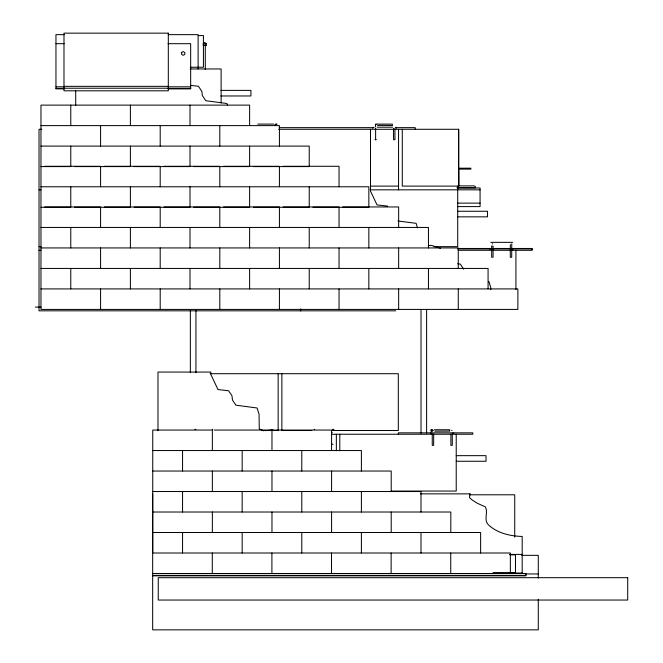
<?xml version="1.0" encoding="UTF-8"?>
<svg xmlns="http://www.w3.org/2000/svg" width="663" height="663" viewBox="0 0 663 663"><rect width="100%" height="100%" fill="white"/><g stroke="black" fill="none" stroke-linecap="round" stroke-linejoin="round"><path stroke-width="0.99" d="M392.421 124.926L392.388 125.489L377.479 125.382M449.754 430.577L449.738 431.107L434.82 431.149M510.319 244.606L510.303 257.244L511.695 257.244L511.761 243.802M420.408 493.86L470.026 493.86L469.503 497.664L472.421 500.192L477.426 503.308L485.349 506.897C488.507 512.466 483.468 519.452 488.109 524.524C496.927 533.102 510.245 536.201 522.187 536.433L522.187 573.495M396.449 128.249L396.192 127.296L395.239 127.553M489.559 248.981L490.23 248.468L490.91 248.981M511.911 248.981L512.59 248.468L513.261 248.981M430.221 433.196L431.431 433.196M452.572 433.196L453.782 433.196M276.214 124.271L277.059 124.23M493.065 246.072L493.065 257.244L491.673 257.244L491.673 246.064L492.186 246.023M433.66 434.182L433.66 445.354L432.259 445.354L432.259 434.174L432.773 434.124M431.754 431.025C429.881 431.63 430.875 428.505 432.591 429.757M428.356 245.608L431.248 245.335L440.456 248.244M265.507 430.627L272.253 429.997L274.092 430.577M205.472 43.683L206.201 43.65L206.201 45.507L205.472 45.548M375.44 128.481L375.275 128.572M206.201 43.65L203.234 43.617L203.234 45.482L206.201 45.507M64.195 34.65L55.957 34.65L55.957 88.867L64.178 88.859M168.245 34.65L198.121 34.65L198.121 68.96M198.27 35.578L203.425 35.578L203.425 67.245L190.289 67.245M203.425 42.722L205.29 42.722M55.957 43.692L64.178 43.692M168.046 43.692L190.671 43.692L190.671 88.801L168.046 88.809M190.215 68.96L221.119 68.96L221.119 103.047M63.988 86.339L168.311 86.339M55.957 86.812L64.178 86.812M168.046 86.812L190.671 86.812M63.988 88.22L168.311 88.22M55.957 88.403L64.178 88.403M168.046 88.403L190.671 88.403M168.054 88.593L190.671 88.593M220.912 90.383L250.929 90.383L250.929 95.969L220.912 95.969M257.766 124.105L273.662 124.105M275.394 124.105L276.72 124.105M392.388 124.105L375.581 124.105L375.979 124.346M274.639 124.801L275.095 124.801M40.973 125.614L279.421 125.614L279.421 146.1M377.214 127.197L392.629 127.197M279.14 127.644L372.921 127.644M396.623 127.644L415.171 127.644L415.171 129.036M41.819 129.285L39.018 129.285L39.018 310.823L395.77 310.823M278.593 129.285L458.68 129.285L458.68 186.104L402.292 186.104L402.292 129.285M374.926 139.711L376.319 139.711M40.973 146.1L309.231 146.1L309.231 166.595L253.341 166.595M44.694 166.28L100.585 166.28L100.585 186.775M104.306 166.28L160.197 166.28L160.197 186.775M163.927 166.28L219.809 166.28L219.809 186.775M223.539 166.28L279.421 166.28L279.421 186.775M283.151 166.28L339.042 166.28L339.042 186.775M40.973 166.595L70.775 166.595L70.775 146.1M74.505 166.595L130.396 166.595L130.396 146.1M134.117 166.595L190.008 166.595L190.008 146.1M193.729 166.595L249.619 166.595L249.619 146.1M458.937 168.195L470.863 168.195L470.863 169.131L458.639 169.131M370.6 186.104L398.562 186.104M40.973 186.775L368.843 186.775L368.843 207.27L312.961 207.27M456.89 187.762L475.52 187.762A1.649 1.649 0 0 0 474.161 185.897L458.755 185.897L458.746 170.988A2.602 2.602 0 0 0 458.489 170.358M457.346 187.969L480.07 187.969L480.07 206.599L457.346 206.599M39.018 189.833L41.065 189.833M370.128 189.833L480.07 189.833M457.346 203.127L480.07 203.127M44.694 206.955L100.585 206.955L100.585 227.442M104.306 206.955L160.197 206.955L160.197 227.442M163.927 206.955L219.809 206.955L219.809 227.442M223.539 206.955L279.421 206.955L279.421 227.442M283.151 206.955L339.042 206.955L339.042 227.442M342.763 206.955L398.654 206.955L398.654 227.442M40.973 207.27L70.775 207.27L70.775 186.775M74.505 207.27L130.396 207.27L130.396 186.775M134.117 207.27L190.008 207.27L190.008 186.775M193.729 207.27L249.619 207.27L249.619 186.775M253.341 207.27L309.231 207.27L309.231 186.775M457.71 211.257L487.52 211.257L487.52 216.842L457.71 216.842M40.973 227.442L428.455 227.442L428.455 247.937M490.769 242.343L512.64 242.343M39.018 246.653L41.065 246.653M434.016 246.653L457.71 246.653L457.71 186.104M40.973 247.937L458.266 247.937L458.266 268.432M457.71 248.468L532.232 248.468L532.232 249.86M457.404 248.907L531.917 248.907L531.917 250.307L458.224 250.282M39.018 250.282L41.081 250.282M40.973 268.432L488.076 268.432L488.076 288.919M40.973 288.919L517.878 288.919L517.878 309.414L40.973 309.414L40.973 105.119L249.619 105.119L249.619 125.614M35.296 307.102L41.081 307.102M210.138 373.7L398.306 373.7L398.306 430.519L332.354 430.519M194.93 429.342L195.883 429.342M212.268 429.342L212.748 429.342M314.163 429.342L314.627 429.342M332.428 429.342L332.851 429.342M333.216 429.342L334.003 429.342M434.331 429.757L449.721 429.757M214.224 430.055L331.583 430.055L331.583 450.542M261.57 430.519L278.145 430.519L278.145 373.7M311.751 430.519L281.866 430.519L281.866 373.7M432.947 430.453L433.387 430.453M451.66 430.453L452.075 430.453M431.414 431.149L432.707 431.149M331.732 432.442L332.204 432.442M332.006 434.24L472.818 434.24L472.818 432.848L398.306 432.848L398.306 434.24M331.666 444.251L333.058 444.251M152.747 450.542L361.393 450.542L361.393 471.037M456.227 455.663L486.029 455.663L486.029 461.257L456.227 461.257M152.747 471.037L391.203 471.037L391.203 491.532M391.311 491.059L456.227 491.059L456.227 434.24M152.747 491.532L421.005 491.532L421.005 512.018M469.396 494.789L514.737 494.789L514.737 537.146M152.747 512.018L450.815 512.018L450.815 532.513M152.747 532.513L480.617 532.513L480.617 553.008M509.764 554.401L522.187 554.401M509.897 554.865L515.482 554.865L515.482 573.495M521.74 555.337L538.281 555.337L538.281 578.103M515.482 572.567L493.131 572.567L493.131 573.495M509.764 573.031L522.187 573.031M152.672 573.495L525.908 573.495L525.908 575.824L152.672 575.824M525.875 573.959L538.281 573.959M152.672 575.36L525.908 575.36M431.298 429.757L431.804 429.914M190.538 85.386L198.444 86.265L201.859 91.378L202.339 95.555L205.779 100.71L226.986 103.511L227.542 105.318M387.573 206.094L377.023 204.925L370.501 191.135L370.501 129.285M457.661 263.783L460.288 264.073L463.702 269.186M397.949 220.97L416.124 223.34L417.508 227.857M263.576 430.809L259.266 428.895L259.059 414.317L257.128 408.002L235.92 405.192L232.481 400.038L231.992 395.861L228.578 390.747L218.028 389.579L210.809 374.388L210.809 372.067L157.985 372.067L157.985 430.685M374.089 127.553L373.136 127.296L372.879 128.249M488.838 281.327L490.769 287.643L490.794 289.582M375.482 125.034L375.623 126.973M492.327 243.578L492.352 244.025M538.281 599.186L538.281 629.85L152.672 629.85L152.672 493.86M515.93 250.282L515.93 289.54M510.353 573.495L510.353 553.008L152.747 553.008L152.747 430.055L212.359 430.055L212.359 450.542M470.026 493.86L470.026 494.325M458.647 129.285L458.647 186.104M458.266 288.919L458.266 309.414M452.282 434.174L452.282 445.354L450.89 445.354L450.89 434.174M450.741 553.008L450.741 573.495M428.455 268.432L428.455 288.919M426.616 309.488L426.616 433.212M421.022 309.488L421.022 433.212M421.005 532.513L421.005 553.008M398.654 247.937L398.654 268.432M398.654 288.919L398.654 309.414M398.562 129.285L398.562 189.833M394.949 128.531L394.949 139.711L393.557 139.711L393.557 128.531M391.203 512.018L391.203 532.513M391.129 553.008L391.129 573.495M375.623 128.531L375.623 139.711M368.843 227.442L368.843 247.937M368.843 268.432L368.843 288.919M361.393 491.532L361.393 512.018M361.393 532.513L361.393 553.008M339.796 434.24L339.796 450.774M339.042 247.937L339.042 268.432M339.042 288.919L339.042 309.414M336.356 434.24L336.356 450.774M331.583 471.037L331.583 491.532M331.583 512.018L331.583 532.513M331.517 553.008L331.517 573.495M309.231 227.442L309.231 247.937M309.231 268.432L309.231 288.919M301.781 450.542L301.781 471.037M301.781 491.532L301.781 512.018M301.781 532.513L301.781 553.008M300.612 308.883L300.612 310.93M279.421 247.937L279.421 268.432M279.421 288.919L279.421 309.414M271.971 430.055L271.971 450.542M271.971 471.037L271.971 491.532M271.971 512.018L271.971 532.513M271.905 553.008L271.905 573.495M249.619 227.442L249.619 247.937M249.619 268.432L249.619 288.919M242.169 450.542L242.169 471.037M242.169 491.532L242.169 512.018M242.169 532.513L242.169 553.008M219.809 125.614L219.809 146.1M219.809 247.937L219.809 268.432M219.809 288.919L219.809 309.414M212.359 471.037L212.359 491.532M212.359 512.018L212.359 532.513M212.293 553.008L212.293 573.495M205.29 45.813L205.29 69.565M205.082 43.609L205.082 45.474M195.941 310.566L195.941 372.664M190.356 310.566L190.356 372.664M190.008 105.119L190.008 125.614M190.008 227.442L190.008 247.937M190.008 268.432L190.008 288.919M182.557 450.542L182.557 471.037M182.557 491.532L182.557 512.018M182.557 532.513L182.557 553.008M160.197 125.614L160.197 146.1M160.197 247.937L160.197 268.432M160.197 288.919L160.197 309.414M130.396 105.119L130.396 125.614M130.396 227.442L130.396 247.937M130.396 268.432L130.396 288.919M100.585 125.614L100.585 146.1M100.585 247.937L100.585 268.432M100.585 288.919L100.585 309.414M75.706 90.98L75.706 105.475M70.775 105.119L70.775 125.614M70.775 227.442L70.775 247.937M70.775 268.432L70.775 288.919M181.654 52.418L181.554 54.275L183.121 55.294L184.778 54.449L184.878 52.592L183.319 51.573L181.654 52.418M168.311 33.15L63.988 33.15L63.988 90.806L168.311 90.806L168.311 33.15M627.704 577.688L158.25 577.688L158.25 600.04L627.704 600.04L627.704 577.688"/></g></svg>
